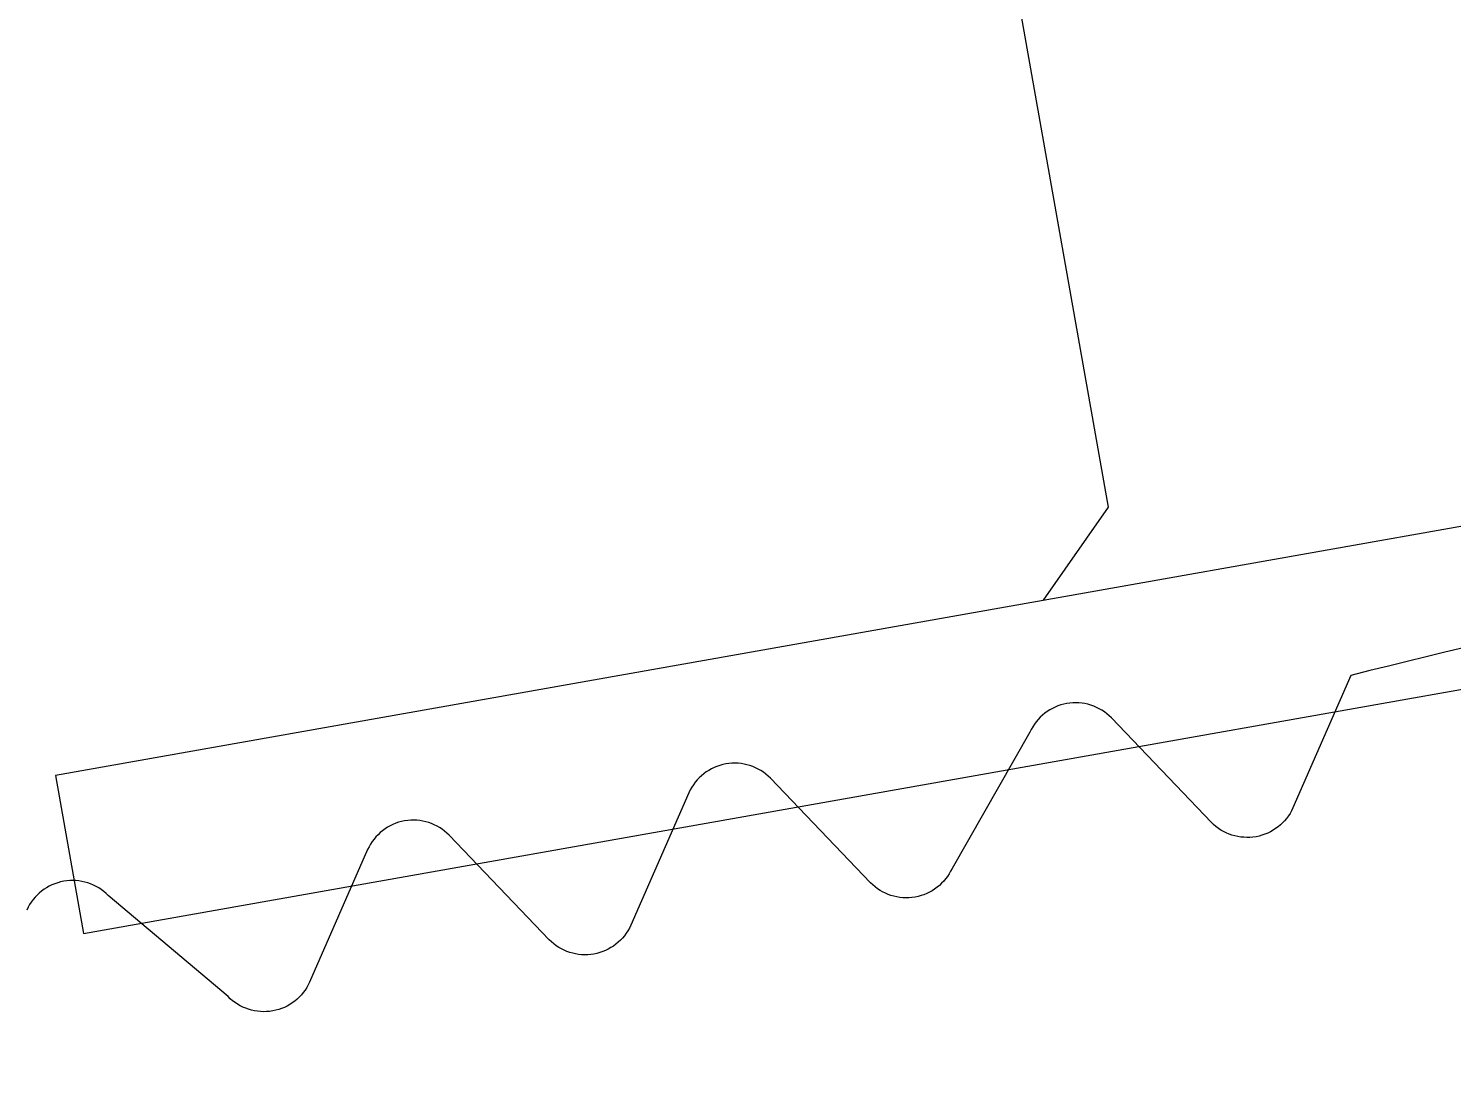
# Model space of a CAD drawing. Header units: millimetres. Extents: x -434100 to 9270898, y 0 to 249028.
# Drawn here: x 75393.67 to 75402.32, y 106322.35 to 106328.67 of the extents above; entities that cross this region are included whole.
import ezdxf
from ezdxf import colors
from ezdxf.entities.mleader import LeaderData, LeaderLine
from ezdxf.math import Vec2, Vec3

# ---------------------------------------------------------------- set-up
doc = ezdxf.new("R2010")
doc.units = ezdxf.units.MM
doc.header["$MEASUREMENT"] = 0
doc.layers.get('0').update_dxf_attribs({"color": 250, "lineweight": 9})
for name, color, linetype, lineweight in [('АР_Отметки', 250, 'Continuous', 15), ('АР_Размеры', 175, 'Continuous', 9), ('АР_Сущ Несущая стена', 216, 'Continuous', 30)]:
    doc.layers.add(name, color=color, linetype=linetype, lineweight=lineweight)
doc.styles.add('ISOCPEUR', font='isocpeur.TTF', dxfattribs={"width": 0.7})

# ---------------------------------------------------------------- blocks, each defined once
blk = doc.blocks.new('_DotSmall')
at = {"color": 0, "linetype": 'ByBlock', "const_width": 0.5}
blk.add_lwpolyline([(-0.0625, 0, 1), (0.0625, 0, 1)], format="xyb", close=True, dxfattribs=at)

msp = doc.modelspace()

# ---------------------------------------------------------------- linework, layer by layer
at = {"layer": 'АР_Размеры', "color": 5, "lineweight": 0, "ltscale": 100, "transparency": 33554687}
for points in [[(75399.8392, 106325.1928), (75400.2343, 106325.7581), (75393.0846, 106366.0977), (75392.5193, 106366.4928), (75390.9587, 106366.2162)], [(75399.8392, 106325.1928), (75400.2343, 106325.7581), (75393.0846, 106366.0977), (75392.5193, 106366.4928), (75390.9587, 106366.2162)], [(75399.8392, 106325.1928), (75400.2343, 106325.7581), (75393.0846, 106366.0977), (75392.5193, 106366.4928), (75390.9587, 106366.2162)], [(75399.8392, 106325.1928), (75400.2343, 106325.7581), (75393.0846, 106366.0977), (75392.5193, 106366.4928), (75390.9587, 106366.2162)], [(75399.8392, 106325.1928), (75400.2343, 106325.7581), (75393.0846, 106366.0977), (75392.5193, 106366.4928), (75390.9587, 106366.2162)], [(75399.8392, 106325.1928), (75400.2343, 106325.7581), (75393.0846, 106366.0977), (75392.5193, 106366.4928), (75390.9587, 106366.2162)], [(75399.8392, 106325.1928), (75400.2343, 106325.7581), (75393.0846, 106366.0977), (75392.5193, 106366.4928), (75390.9587, 106366.2162)], [(75399.8392, 106325.1928), (75400.2343, 106325.7581), (75393.0846, 106366.0977), (75392.5193, 106366.4928), (75390.9587, 106366.2162)], [(75399.8392, 106325.1928), (75400.2343, 106325.7581), (75393.0846, 106366.0977), (75392.5193, 106366.4928), (75390.9587, 106366.2162)], [(75399.8392, 106325.1928), (75400.2343, 106325.7581), (75393.0846, 106366.0977), (75392.5193, 106366.4928), (75390.9587, 106366.2162)], [(75399.8392, 106325.1928), (75400.2343, 106325.7581), (75393.0846, 106366.0977), (75392.5193, 106366.4928), (75390.9587, 106366.2162)], [(75399.8392, 106325.1928), (75400.2343, 106325.7581), (75393.0846, 106366.0977), (75392.5193, 106366.4928), (75390.9587, 106366.2162)], [(75399.8392, 106325.1928), (75400.2343, 106325.7581), (75393.0846, 106366.0977), (75392.5193, 106366.4928), (75390.9587, 106366.2162)], [(75399.8392, 106325.1928), (75400.2343, 106325.7581), (75393.0846, 106366.0977), (75392.5193, 106366.4928), (75390.9587, 106366.2162)], [(75399.8392, 106325.1928), (75400.2343, 106325.7581), (75393.0846, 106366.0977), (75392.5193, 106366.4928), (75390.9587, 106366.2162)], [(75399.8392, 106325.1928), (75400.2343, 106325.7581), (75393.0846, 106366.0977), (75392.5193, 106366.4928), (75390.9587, 106366.2162)], [(75399.8392, 106325.1928), (75400.2343, 106325.7581), (75393.0846, 106366.0977), (75392.5193, 106366.4928), (75390.9587, 106366.2162)], [(75399.8392, 106325.1928), (75400.2343, 106325.7581), (75393.0846, 106366.0977), (75392.5193, 106366.4928), (75390.9587, 106366.2162)], [(75399.8392, 106325.1928), (75400.2343, 106325.7581), (75393.0846, 106366.0977), (75392.5193, 106366.4928), (75390.9587, 106366.2162)], [(75399.8392, 106325.1928), (75400.2343, 106325.7581), (75393.0846, 106366.0977), (75392.5193, 106366.4928), (75390.9587, 106366.2162)], [(75399.8392, 106325.1928), (75400.2343, 106325.7581), (75393.0846, 106366.0977), (75392.5193, 106366.4928), (75390.9587, 106366.2162)], [(75399.8392, 106325.1928), (75400.2343, 106325.7581), (75393.0846, 106366.0977), (75392.5193, 106366.4928), (75390.9587, 106366.2162)], [(75399.8392, 106325.1928), (75400.2343, 106325.7581), (75393.0846, 106366.0977), (75392.5193, 106366.4928), (75390.9587, 106366.2162)], [(75399.8392, 106325.1928), (75400.2343, 106325.7581), (75393.0846, 106366.0977), (75392.5193, 106366.4928), (75390.9587, 106366.2162)], [(75399.8392, 106325.1928), (75400.2343, 106325.7581), (75393.0846, 106366.0977), (75392.5193, 106366.4928), (75390.9587, 106366.2162)], [(75399.8392, 106325.1928), (75400.2343, 106325.7581), (75393.0846, 106366.0977), (75392.5193, 106366.4928), (75390.9587, 106366.2162)], [(75399.8392, 106325.1928), (75400.2343, 106325.7581), (75393.0846, 106366.0977), (75392.5193, 106366.4928), (75390.9587, 106366.2162)], [(75399.8392, 106325.1928), (75400.2343, 106325.7581), (75393.0846, 106366.0977), (75392.5193, 106366.4928), (75390.9587, 106366.2162)], [(75399.8392, 106325.1928), (75400.2343, 106325.7581), (75393.0846, 106366.0977), (75392.5193, 106366.4928), (75390.9587, 106366.2162)], [(75399.8392, 106325.1928), (75400.2343, 106325.7581), (75393.0846, 106366.0977), (75392.5193, 106366.4928), (75390.9587, 106366.2162)], [(75399.8392, 106325.1928), (75400.2343, 106325.7581), (75393.0846, 106366.0977), (75392.5193, 106366.4928), (75390.9587, 106366.2162)], [(75399.8392, 106325.1928), (75400.2343, 106325.7581), (75393.0846, 106366.0977), (75392.5193, 106366.4928), (75390.9587, 106366.2162)], [(75399.8392, 106325.1928), (75400.2343, 106325.7581), (75393.0846, 106366.0977), (75392.5193, 106366.4928), (75390.9587, 106366.2162)], [(75399.8392, 106325.1928), (75400.2343, 106325.7581), (75393.0846, 106366.0977), (75392.5193, 106366.4928), (75390.9587, 106366.2162)], [(75399.8392, 106325.1928), (75400.2343, 106325.7581), (75393.0846, 106366.0977), (75392.5193, 106366.4928), (75390.9587, 106366.2162)], [(75399.8392, 106325.1928), (75400.2343, 106325.7581), (75393.0846, 106366.0977), (75392.5193, 106366.4928), (75390.9587, 106366.2162)], [(75399.8392, 106325.1928), (75400.2343, 106325.7581), (75393.0846, 106366.0977), (75392.5193, 106366.4928), (75390.9587, 106366.2162)], [(75399.8392, 106325.1928), (75400.2343, 106325.7581), (75393.0846, 106366.0977), (75392.5193, 106366.4928), (75390.9587, 106366.2162)], [(75399.8392, 106325.1928), (75400.2343, 106325.7581), (75393.0846, 106366.0977), (75392.5193, 106366.4928), (75390.9587, 106366.2162)], [(75399.8392, 106325.1928), (75400.2343, 106325.7581), (75393.0846, 106366.0977), (75392.5193, 106366.4928), (75390.9587, 106366.2162)], [(75399.8392, 106325.1928), (75400.2343, 106325.7581), (75393.0846, 106366.0977), (75392.5193, 106366.4928), (75390.9587, 106366.2162)], [(75399.8392, 106325.1928), (75400.2343, 106325.7581), (75393.0846, 106366.0977), (75392.5193, 106366.4928), (75390.9587, 106366.2162)], [(75399.8392, 106325.1928), (75400.2343, 106325.7581), (75393.0846, 106366.0977), (75392.5193, 106366.4928), (75390.9587, 106366.2162)], [(75399.8392, 106325.1928), (75400.2343, 106325.7581), (75393.0846, 106366.0977), (75392.5193, 106366.4928), (75390.9587, 106366.2162)], [(75399.8392, 106325.1928), (75400.2343, 106325.7581), (75393.0846, 106366.0977), (75392.5193, 106366.4928), (75390.9587, 106366.2162)], [(75399.8392, 106325.1928), (75400.2343, 106325.7581), (75393.0846, 106366.0977), (75392.5193, 106366.4928), (75390.9587, 106366.2162)], [(75399.8392, 106325.1928), (75400.2343, 106325.7581), (75393.0846, 106366.0977), (75392.5193, 106366.4928), (75390.9587, 106366.2162)], [(75399.8392, 106325.1928), (75400.2343, 106325.7581), (75393.0846, 106366.0977), (75392.5193, 106366.4928), (75390.9587, 106366.2162)], [(75399.8392, 106325.1928), (75400.2343, 106325.7581), (75393.0846, 106366.0977), (75392.5193, 106366.4928), (75390.9587, 106366.2162)], [(75399.8392, 106325.1928), (75400.2343, 106325.7581), (75393.0846, 106366.0977), (75392.5193, 106366.4928), (75390.9587, 106366.2162)], [(75399.8392, 106325.1928), (75400.2343, 106325.7581), (75393.0846, 106366.0977), (75392.5193, 106366.4928), (75390.9587, 106366.2162)], [(75399.8392, 106325.1928), (75400.2343, 106325.7581), (75393.0846, 106366.0977), (75392.5193, 106366.4928), (75390.9587, 106366.2162)], [(75393.8367, 106324.129), (75394.0069, 106323.1685)], [(75393.8367, 106324.129), (75394.0069, 106323.1685)], [(75393.8367, 106324.129), (75394.0069, 106323.1685)], [(75393.8367, 106324.129), (75394.0069, 106323.1685)], [(75393.8367, 106324.129), (75394.0069, 106323.1685)], [(75393.8367, 106324.129), (75394.0069, 106323.1685)], [(75393.8367, 106324.129), (75394.0069, 106323.1685)], [(75393.8367, 106324.129), (75394.0069, 106323.1685)], [(75393.8367, 106324.129), (75394.0069, 106323.1685)], [(75393.8367, 106324.129), (75394.0069, 106323.1685)], [(75393.8367, 106324.129), (75394.0069, 106323.1685)], [(75393.8367, 106324.129), (75394.0069, 106323.1685)], [(75393.8367, 106324.129), (75394.0069, 106323.1685)], [(75393.8367, 106324.129), (75394.0069, 106323.1685)], [(75393.8367, 106324.129), (75394.0069, 106323.1685)], [(75393.8367, 106324.129), (75394.0069, 106323.1685)], [(75393.8367, 106324.129), (75394.0069, 106323.1685)], [(75393.8367, 106324.129), (75394.0069, 106323.1685)], [(75393.8367, 106324.129), (75394.0069, 106323.1685)], [(75393.8367, 106324.129), (75394.0069, 106323.1685)], [(75393.8367, 106324.129), (75394.0069, 106323.1685)], [(75393.8367, 106324.129), (75394.0069, 106323.1685)], [(75393.8367, 106324.129), (75394.0069, 106323.1685)], [(75393.8367, 106324.129), (75394.0069, 106323.1685)], [(75393.8367, 106324.129), (75394.0069, 106323.1685)], [(75393.8367, 106324.129), (75394.0069, 106323.1685)], [(75393.8367, 106324.129), (75394.0069, 106323.1685)], [(75393.8367, 106324.129), (75394.0069, 106323.1685)], [(75393.8367, 106324.129), (75394.0069, 106323.1685)], [(75393.8367, 106324.129), (75394.0069, 106323.1685)], [(75393.8367, 106324.129), (75394.0069, 106323.1685)], [(75393.8367, 106324.129), (75394.0069, 106323.1685)], [(75393.8367, 106324.129), (75394.0069, 106323.1685)], [(75393.8367, 106324.129), (75394.0069, 106323.1685)], [(75393.8367, 106324.129), (75394.0069, 106323.1685)], [(75393.8367, 106324.129), (75394.0069, 106323.1685)], [(75393.8367, 106324.129), (75394.0069, 106323.1685)], [(75393.8367, 106324.129), (75394.0069, 106323.1685)], [(75393.8367, 106324.129), (75394.0069, 106323.1685)], [(75393.8367, 106324.129), (75394.0069, 106323.1685)], [(75393.8367, 106324.129), (75394.0069, 106323.1685)], [(75393.8367, 106324.129), (75394.0069, 106323.1685)], [(75393.8367, 106324.129), (75394.0069, 106323.1685)], [(75393.8367, 106324.129), (75394.0069, 106323.1685)], [(75393.8367, 106324.129), (75394.0069, 106323.1685)], [(75393.8367, 106324.129), (75394.0069, 106323.1685)], [(75393.8367, 106324.129), (75394.0069, 106323.1685)], [(75393.8367, 106324.129), (75394.0069, 106323.1685)], [(75393.8367, 106324.129), (75394.0069, 106323.1685)], [(75393.8367, 106324.129), (75394.0069, 106323.1685)], [(75393.8367, 106324.129), (75394.0069, 106323.1685)], [(75393.8367, 106324.129), (75394.0069, 106323.1685)]]:
    msp.add_lwpolyline(points, dxfattribs=at)
at = {"layer": 'АР_Размеры', "color": 5}
msp.add_lwpolyline([(75394.0069, 106323.1685), (75444.2877, 106332.0801), (75444.1174, 106333.0406), (75393.8367, 106324.129)], close=True, dxfattribs=at)
msp.add_lwpolyline([(75394.0069, 106323.1685), (75444.2877, 106332.0801), (75444.1174, 106333.0406), (75393.8367, 106324.129)], close=True, dxfattribs=at)
msp.add_lwpolyline([(75394.0069, 106323.1685), (75444.2877, 106332.0801), (75444.1174, 106333.0406), (75393.8367, 106324.129)], close=True, dxfattribs=at)
msp.add_lwpolyline([(75394.0069, 106323.1685), (75444.2877, 106332.0801), (75444.1174, 106333.0406), (75393.8367, 106324.129)], close=True, dxfattribs=at)
msp.add_lwpolyline([(75394.0069, 106323.1685), (75444.2877, 106332.0801), (75444.1174, 106333.0406), (75393.8367, 106324.129)], close=True, dxfattribs=at)
msp.add_lwpolyline([(75394.0069, 106323.1685), (75444.2877, 106332.0801), (75444.1174, 106333.0406), (75393.8367, 106324.129)], close=True, dxfattribs=at)
msp.add_lwpolyline([(75394.0069, 106323.1685), (75444.2877, 106332.0801), (75444.1174, 106333.0406), (75393.8367, 106324.129)], close=True, dxfattribs=at)
msp.add_lwpolyline([(75394.0069, 106323.1685), (75444.2877, 106332.0801), (75444.1174, 106333.0406), (75393.8367, 106324.129)], close=True, dxfattribs=at)
msp.add_lwpolyline([(75394.0069, 106323.1685), (75444.2877, 106332.0801), (75444.1174, 106333.0406), (75393.8367, 106324.129)], close=True, dxfattribs=at)
msp.add_lwpolyline([(75394.0069, 106323.1685), (75444.2877, 106332.0801), (75444.1174, 106333.0406), (75393.8367, 106324.129)], close=True, dxfattribs=at)
msp.add_lwpolyline([(75394.0069, 106323.1685), (75444.2877, 106332.0801), (75444.1174, 106333.0406), (75393.8367, 106324.129)], close=True, dxfattribs=at)
msp.add_lwpolyline([(75394.0069, 106323.1685), (75444.2877, 106332.0801), (75444.1174, 106333.0406), (75393.8367, 106324.129)], close=True, dxfattribs=at)
msp.add_lwpolyline([(75394.0069, 106323.1685), (75444.2877, 106332.0801), (75444.1174, 106333.0406), (75393.8367, 106324.129)], close=True, dxfattribs=at)
msp.add_lwpolyline([(75394.0069, 106323.1685), (75444.2877, 106332.0801), (75444.1174, 106333.0406), (75393.8367, 106324.129)], close=True, dxfattribs=at)
msp.add_lwpolyline([(75394.0069, 106323.1685), (75444.2877, 106332.0801), (75444.1174, 106333.0406), (75393.8367, 106324.129)], close=True, dxfattribs=at)
msp.add_lwpolyline([(75394.0069, 106323.1685), (75444.2877, 106332.0801), (75444.1174, 106333.0406), (75393.8367, 106324.129)], close=True, dxfattribs=at)
msp.add_lwpolyline([(75394.0069, 106323.1685), (75444.2877, 106332.0801), (75444.1174, 106333.0406), (75393.8367, 106324.129)], close=True, dxfattribs=at)
msp.add_lwpolyline([(75394.0069, 106323.1685), (75444.2877, 106332.0801), (75444.1174, 106333.0406), (75393.8367, 106324.129)], close=True, dxfattribs=at)
msp.add_lwpolyline([(75394.0069, 106323.1685), (75444.2877, 106332.0801), (75444.1174, 106333.0406), (75393.8367, 106324.129)], close=True, dxfattribs=at)
msp.add_lwpolyline([(75394.0069, 106323.1685), (75444.2877, 106332.0801), (75444.1174, 106333.0406), (75393.8367, 106324.129)], close=True, dxfattribs=at)
msp.add_lwpolyline([(75394.0069, 106323.1685), (75444.2877, 106332.0801), (75444.1174, 106333.0406), (75393.8367, 106324.129)], close=True, dxfattribs=at)
msp.add_lwpolyline([(75394.0069, 106323.1685), (75444.2877, 106332.0801), (75444.1174, 106333.0406), (75393.8367, 106324.129)], close=True, dxfattribs=at)
msp.add_lwpolyline([(75394.0069, 106323.1685), (75444.2877, 106332.0801), (75444.1174, 106333.0406), (75393.8367, 106324.129)], close=True, dxfattribs=at)
msp.add_lwpolyline([(75394.0069, 106323.1685), (75444.2877, 106332.0801), (75444.1174, 106333.0406), (75393.8367, 106324.129)], close=True, dxfattribs=at)
msp.add_lwpolyline([(75394.0069, 106323.1685), (75444.2877, 106332.0801), (75444.1174, 106333.0406), (75393.8367, 106324.129)], close=True, dxfattribs=at)
msp.add_lwpolyline([(75394.0069, 106323.1685), (75444.2877, 106332.0801), (75444.1174, 106333.0406), (75393.8367, 106324.129)], close=True, dxfattribs=at)
msp.add_lwpolyline([(75394.0069, 106323.1685), (75444.2877, 106332.0801), (75444.1174, 106333.0406), (75393.8367, 106324.129)], close=True, dxfattribs=at)
msp.add_lwpolyline([(75394.0069, 106323.1685), (75444.2877, 106332.0801), (75444.1174, 106333.0406), (75393.8367, 106324.129)], close=True, dxfattribs=at)
msp.add_lwpolyline([(75394.0069, 106323.1685), (75444.2877, 106332.0801), (75444.1174, 106333.0406), (75393.8367, 106324.129)], close=True, dxfattribs=at)
msp.add_lwpolyline([(75394.0069, 106323.1685), (75444.2877, 106332.0801), (75444.1174, 106333.0406), (75393.8367, 106324.129)], close=True, dxfattribs=at)
msp.add_lwpolyline([(75394.0069, 106323.1685), (75444.2877, 106332.0801), (75444.1174, 106333.0406), (75393.8367, 106324.129)], close=True, dxfattribs=at)
msp.add_lwpolyline([(75394.0069, 106323.1685), (75444.2877, 106332.0801), (75444.1174, 106333.0406), (75393.8367, 106324.129)], close=True, dxfattribs=at)
msp.add_lwpolyline([(75394.0069, 106323.1685), (75444.2877, 106332.0801), (75444.1174, 106333.0406), (75393.8367, 106324.129)], close=True, dxfattribs=at)
msp.add_lwpolyline([(75394.0069, 106323.1685), (75444.2877, 106332.0801), (75444.1174, 106333.0406), (75393.8367, 106324.129)], close=True, dxfattribs=at)
msp.add_lwpolyline([(75394.0069, 106323.1685), (75444.2877, 106332.0801), (75444.1174, 106333.0406), (75393.8367, 106324.129)], close=True, dxfattribs=at)
msp.add_lwpolyline([(75394.0069, 106323.1685), (75444.2877, 106332.0801), (75444.1174, 106333.0406), (75393.8367, 106324.129)], close=True, dxfattribs=at)
msp.add_lwpolyline([(75394.0069, 106323.1685), (75444.2877, 106332.0801), (75444.1174, 106333.0406), (75393.8367, 106324.129)], close=True, dxfattribs=at)
msp.add_lwpolyline([(75394.0069, 106323.1685), (75444.2877, 106332.0801), (75444.1174, 106333.0406), (75393.8367, 106324.129)], close=True, dxfattribs=at)
msp.add_lwpolyline([(75394.0069, 106323.1685), (75444.2877, 106332.0801), (75444.1174, 106333.0406), (75393.8367, 106324.129)], close=True, dxfattribs=at)
msp.add_lwpolyline([(75394.0069, 106323.1685), (75444.2877, 106332.0801), (75444.1174, 106333.0406), (75393.8367, 106324.129)], close=True, dxfattribs=at)
msp.add_lwpolyline([(75394.0069, 106323.1685), (75444.2877, 106332.0801), (75444.1174, 106333.0406), (75393.8367, 106324.129)], close=True, dxfattribs=at)
msp.add_lwpolyline([(75394.0069, 106323.1685), (75444.2877, 106332.0801), (75444.1174, 106333.0406), (75393.8367, 106324.129)], close=True, dxfattribs=at)
msp.add_lwpolyline([(75394.0069, 106323.1685), (75444.2877, 106332.0801), (75444.1174, 106333.0406), (75393.8367, 106324.129)], close=True, dxfattribs=at)
msp.add_lwpolyline([(75394.0069, 106323.1685), (75444.2877, 106332.0801), (75444.1174, 106333.0406), (75393.8367, 106324.129)], close=True, dxfattribs=at)
msp.add_lwpolyline([(75394.0069, 106323.1685), (75444.2877, 106332.0801), (75444.1174, 106333.0406), (75393.8367, 106324.129)], close=True, dxfattribs=at)
msp.add_lwpolyline([(75394.0069, 106323.1685), (75444.2877, 106332.0801), (75444.1174, 106333.0406), (75393.8367, 106324.129)], close=True, dxfattribs=at)
msp.add_lwpolyline([(75394.0069, 106323.1685), (75444.2877, 106332.0801), (75444.1174, 106333.0406), (75393.8367, 106324.129)], close=True, dxfattribs=at)
msp.add_lwpolyline([(75394.0069, 106323.1685), (75444.2877, 106332.0801), (75444.1174, 106333.0406), (75393.8367, 106324.129)], close=True, dxfattribs=at)
msp.add_lwpolyline([(75394.0069, 106323.1685), (75444.2877, 106332.0801), (75444.1174, 106333.0406), (75393.8367, 106324.129)], close=True, dxfattribs=at)
msp.add_lwpolyline([(75394.0069, 106323.1685), (75444.2877, 106332.0801), (75444.1174, 106333.0406), (75393.8367, 106324.129)], close=True, dxfattribs=at)
msp.add_lwpolyline([(75394.0069, 106323.1685), (75444.2877, 106332.0801), (75444.1174, 106333.0406), (75393.8367, 106324.129)], close=True, dxfattribs=at)
msp.add_lwpolyline([(75394.0069, 106323.1685), (75444.2877, 106332.0801), (75444.1174, 106333.0406), (75393.8367, 106324.129)], close=True, dxfattribs=at)
at = {"layer": 'АР_Размеры', "color": 5, "lineweight": 0, "ltscale": 100, "transparency": 33554687}
msp.add_lwpolyline([(75409.0957, 106326.0462, 0.035408), (75401.7075, 106324.7368), (75401.355, 106323.9314, -0.527868), (75400.8594, 106323.8435), (75400.2516, 106324.4787, 0.527868), (75399.756, 106324.3909), (75399.2834, 106323.5642, -0.527868), (75398.7878, 106323.4763), (75398.18, 106324.1115, 0.527868), (75397.6844, 106324.0237), (75397.3319, 106323.2183, -0.527868), (75396.8363, 106323.1305), (75396.2284, 106323.7657, 0.527868), (75395.7328, 106323.6778), (75395.3803, 106322.8724, -0.527868), (75394.8847, 106322.7846), (75394.1568, 106323.3985, 0.527868), (75393.6612, 106323.3107)], format="xyb", dxfattribs=at)
msp.add_lwpolyline([(75409.0957, 106326.0462, 0.035408), (75401.7075, 106324.7368), (75401.355, 106323.9314, -0.527868), (75400.8594, 106323.8435), (75400.2516, 106324.4787, 0.527868), (75399.756, 106324.3909), (75399.2834, 106323.5642, -0.527868), (75398.7878, 106323.4763), (75398.18, 106324.1115, 0.527868), (75397.6844, 106324.0237), (75397.3319, 106323.2183, -0.527868), (75396.8363, 106323.1305), (75396.2284, 106323.7657, 0.527868), (75395.7328, 106323.6778), (75395.3803, 106322.8724, -0.527868), (75394.8847, 106322.7846), (75394.1568, 106323.3985, 0.527868), (75393.6612, 106323.3107)], format="xyb", dxfattribs=at)
msp.add_lwpolyline([(75409.0957, 106326.0462, 0.035408), (75401.7075, 106324.7368), (75401.355, 106323.9314, -0.527868), (75400.8594, 106323.8435), (75400.2516, 106324.4787, 0.527868), (75399.756, 106324.3909), (75399.2834, 106323.5642, -0.527868), (75398.7878, 106323.4763), (75398.18, 106324.1115, 0.527868), (75397.6844, 106324.0237), (75397.3319, 106323.2183, -0.527868), (75396.8363, 106323.1305), (75396.2284, 106323.7657, 0.527868), (75395.7328, 106323.6778), (75395.3803, 106322.8724, -0.527868), (75394.8847, 106322.7846), (75394.1568, 106323.3985, 0.527868), (75393.6612, 106323.3107)], format="xyb", dxfattribs=at)
msp.add_lwpolyline([(75409.0957, 106326.0462, 0.035408), (75401.7075, 106324.7368), (75401.355, 106323.9314, -0.527868), (75400.8594, 106323.8435), (75400.2516, 106324.4787, 0.527868), (75399.756, 106324.3909), (75399.2834, 106323.5642, -0.527868), (75398.7878, 106323.4763), (75398.18, 106324.1115, 0.527868), (75397.6844, 106324.0237), (75397.3319, 106323.2183, -0.527868), (75396.8363, 106323.1305), (75396.2284, 106323.7657, 0.527868), (75395.7328, 106323.6778), (75395.3803, 106322.8724, -0.527868), (75394.8847, 106322.7846), (75394.1568, 106323.3985, 0.527868), (75393.6612, 106323.3107)], format="xyb", dxfattribs=at)
msp.add_lwpolyline([(75409.0957, 106326.0462, 0.035408), (75401.7075, 106324.7368), (75401.355, 106323.9314, -0.527868), (75400.8594, 106323.8435), (75400.2516, 106324.4787, 0.527868), (75399.756, 106324.3909), (75399.2834, 106323.5642, -0.527868), (75398.7878, 106323.4763), (75398.18, 106324.1115, 0.527868), (75397.6844, 106324.0237), (75397.3319, 106323.2183, -0.527868), (75396.8363, 106323.1305), (75396.2284, 106323.7657, 0.527868), (75395.7328, 106323.6778), (75395.3803, 106322.8724, -0.527868), (75394.8847, 106322.7846), (75394.1568, 106323.3985, 0.527868), (75393.6612, 106323.3107)], format="xyb", dxfattribs=at)
msp.add_lwpolyline([(75409.0957, 106326.0462, 0.035408), (75401.7075, 106324.7368), (75401.355, 106323.9314, -0.527868), (75400.8594, 106323.8435), (75400.2516, 106324.4787, 0.527868), (75399.756, 106324.3909), (75399.2834, 106323.5642, -0.527868), (75398.7878, 106323.4763), (75398.18, 106324.1115, 0.527868), (75397.6844, 106324.0237), (75397.3319, 106323.2183, -0.527868), (75396.8363, 106323.1305), (75396.2284, 106323.7657, 0.527868), (75395.7328, 106323.6778), (75395.3803, 106322.8724, -0.527868), (75394.8847, 106322.7846), (75394.1568, 106323.3985, 0.527868), (75393.6612, 106323.3107)], format="xyb", dxfattribs=at)
msp.add_lwpolyline([(75409.0957, 106326.0462, 0.035408), (75401.7075, 106324.7368), (75401.355, 106323.9314, -0.527868), (75400.8594, 106323.8435), (75400.2516, 106324.4787, 0.527868), (75399.756, 106324.3909), (75399.2834, 106323.5642, -0.527868), (75398.7878, 106323.4763), (75398.18, 106324.1115, 0.527868), (75397.6844, 106324.0237), (75397.3319, 106323.2183, -0.527868), (75396.8363, 106323.1305), (75396.2284, 106323.7657, 0.527868), (75395.7328, 106323.6778), (75395.3803, 106322.8724, -0.527868), (75394.8847, 106322.7846), (75394.1568, 106323.3985, 0.527868), (75393.6612, 106323.3107)], format="xyb", dxfattribs=at)
msp.add_lwpolyline([(75409.0957, 106326.0462, 0.035408), (75401.7075, 106324.7368), (75401.355, 106323.9314, -0.527868), (75400.8594, 106323.8435), (75400.2516, 106324.4787, 0.527868), (75399.756, 106324.3909), (75399.2834, 106323.5642, -0.527868), (75398.7878, 106323.4763), (75398.18, 106324.1115, 0.527868), (75397.6844, 106324.0237), (75397.3319, 106323.2183, -0.527868), (75396.8363, 106323.1305), (75396.2284, 106323.7657, 0.527868), (75395.7328, 106323.6778), (75395.3803, 106322.8724, -0.527868), (75394.8847, 106322.7846), (75394.1568, 106323.3985, 0.527868), (75393.6612, 106323.3107)], format="xyb", dxfattribs=at)
msp.add_lwpolyline([(75409.0957, 106326.0462, 0.035408), (75401.7075, 106324.7368), (75401.355, 106323.9314, -0.527868), (75400.8594, 106323.8435), (75400.2516, 106324.4787, 0.527868), (75399.756, 106324.3909), (75399.2834, 106323.5642, -0.527868), (75398.7878, 106323.4763), (75398.18, 106324.1115, 0.527868), (75397.6844, 106324.0237), (75397.3319, 106323.2183, -0.527868), (75396.8363, 106323.1305), (75396.2284, 106323.7657, 0.527868), (75395.7328, 106323.6778), (75395.3803, 106322.8724, -0.527868), (75394.8847, 106322.7846), (75394.1568, 106323.3985, 0.527868), (75393.6612, 106323.3107)], format="xyb", dxfattribs=at)
msp.add_lwpolyline([(75409.0957, 106326.0462, 0.035408), (75401.7075, 106324.7368), (75401.355, 106323.9314, -0.527868), (75400.8594, 106323.8435), (75400.2516, 106324.4787, 0.527868), (75399.756, 106324.3909), (75399.2834, 106323.5642, -0.527868), (75398.7878, 106323.4763), (75398.18, 106324.1115, 0.527868), (75397.6844, 106324.0237), (75397.3319, 106323.2183, -0.527868), (75396.8363, 106323.1305), (75396.2284, 106323.7657, 0.527868), (75395.7328, 106323.6778), (75395.3803, 106322.8724, -0.527868), (75394.8847, 106322.7846), (75394.1568, 106323.3985, 0.527868), (75393.6612, 106323.3107)], format="xyb", dxfattribs=at)
msp.add_lwpolyline([(75409.0957, 106326.0462, 0.035408), (75401.7075, 106324.7368), (75401.355, 106323.9314, -0.527868), (75400.8594, 106323.8435), (75400.2516, 106324.4787, 0.527868), (75399.756, 106324.3909), (75399.2834, 106323.5642, -0.527868), (75398.7878, 106323.4763), (75398.18, 106324.1115, 0.527868), (75397.6844, 106324.0237), (75397.3319, 106323.2183, -0.527868), (75396.8363, 106323.1305), (75396.2284, 106323.7657, 0.527868), (75395.7328, 106323.6778), (75395.3803, 106322.8724, -0.527868), (75394.8847, 106322.7846), (75394.1568, 106323.3985, 0.527868), (75393.6612, 106323.3107)], format="xyb", dxfattribs=at)
msp.add_lwpolyline([(75409.0957, 106326.0462, 0.035408), (75401.7075, 106324.7368), (75401.355, 106323.9314, -0.527868), (75400.8594, 106323.8435), (75400.2516, 106324.4787, 0.527868), (75399.756, 106324.3909), (75399.2834, 106323.5642, -0.527868), (75398.7878, 106323.4763), (75398.18, 106324.1115, 0.527868), (75397.6844, 106324.0237), (75397.3319, 106323.2183, -0.527868), (75396.8363, 106323.1305), (75396.2284, 106323.7657, 0.527868), (75395.7328, 106323.6778), (75395.3803, 106322.8724, -0.527868), (75394.8847, 106322.7846), (75394.1568, 106323.3985, 0.527868), (75393.6612, 106323.3107)], format="xyb", dxfattribs=at)
msp.add_lwpolyline([(75409.0957, 106326.0462, 0.035408), (75401.7075, 106324.7368), (75401.355, 106323.9314, -0.527868), (75400.8594, 106323.8435), (75400.2516, 106324.4787, 0.527868), (75399.756, 106324.3909), (75399.2834, 106323.5642, -0.527868), (75398.7878, 106323.4763), (75398.18, 106324.1115, 0.527868), (75397.6844, 106324.0237), (75397.3319, 106323.2183, -0.527868), (75396.8363, 106323.1305), (75396.2284, 106323.7657, 0.527868), (75395.7328, 106323.6778), (75395.3803, 106322.8724, -0.527868), (75394.8847, 106322.7846), (75394.1568, 106323.3985, 0.527868), (75393.6612, 106323.3107)], format="xyb", dxfattribs=at)
msp.add_lwpolyline([(75409.0957, 106326.0462, 0.035408), (75401.7075, 106324.7368), (75401.355, 106323.9314, -0.527868), (75400.8594, 106323.8435), (75400.2516, 106324.4787, 0.527868), (75399.756, 106324.3909), (75399.2834, 106323.5642, -0.527868), (75398.7878, 106323.4763), (75398.18, 106324.1115, 0.527868), (75397.6844, 106324.0237), (75397.3319, 106323.2183, -0.527868), (75396.8363, 106323.1305), (75396.2284, 106323.7657, 0.527868), (75395.7328, 106323.6778), (75395.3803, 106322.8724, -0.527868), (75394.8847, 106322.7846), (75394.1568, 106323.3985, 0.527868), (75393.6612, 106323.3107)], format="xyb", dxfattribs=at)
msp.add_lwpolyline([(75409.0957, 106326.0462, 0.035408), (75401.7075, 106324.7368), (75401.355, 106323.9314, -0.527868), (75400.8594, 106323.8435), (75400.2516, 106324.4787, 0.527868), (75399.756, 106324.3909), (75399.2834, 106323.5642, -0.527868), (75398.7878, 106323.4763), (75398.18, 106324.1115, 0.527868), (75397.6844, 106324.0237), (75397.3319, 106323.2183, -0.527868), (75396.8363, 106323.1305), (75396.2284, 106323.7657, 0.527868), (75395.7328, 106323.6778), (75395.3803, 106322.8724, -0.527868), (75394.8847, 106322.7846), (75394.1568, 106323.3985, 0.527868), (75393.6612, 106323.3107)], format="xyb", dxfattribs=at)
msp.add_lwpolyline([(75409.0957, 106326.0462, 0.035408), (75401.7075, 106324.7368), (75401.355, 106323.9314, -0.527868), (75400.8594, 106323.8435), (75400.2516, 106324.4787, 0.527868), (75399.756, 106324.3909), (75399.2834, 106323.5642, -0.527868), (75398.7878, 106323.4763), (75398.18, 106324.1115, 0.527868), (75397.6844, 106324.0237), (75397.3319, 106323.2183, -0.527868), (75396.8363, 106323.1305), (75396.2284, 106323.7657, 0.527868), (75395.7328, 106323.6778), (75395.3803, 106322.8724, -0.527868), (75394.8847, 106322.7846), (75394.1568, 106323.3985, 0.527868), (75393.6612, 106323.3107)], format="xyb", dxfattribs=at)
msp.add_lwpolyline([(75409.0957, 106326.0462, 0.035408), (75401.7075, 106324.7368), (75401.355, 106323.9314, -0.527868), (75400.8594, 106323.8435), (75400.2516, 106324.4787, 0.527868), (75399.756, 106324.3909), (75399.2834, 106323.5642, -0.527868), (75398.7878, 106323.4763), (75398.18, 106324.1115, 0.527868), (75397.6844, 106324.0237), (75397.3319, 106323.2183, -0.527868), (75396.8363, 106323.1305), (75396.2284, 106323.7657, 0.527868), (75395.7328, 106323.6778), (75395.3803, 106322.8724, -0.527868), (75394.8847, 106322.7846), (75394.1568, 106323.3985, 0.527868), (75393.6612, 106323.3107)], format="xyb", dxfattribs=at)
msp.add_lwpolyline([(75409.0957, 106326.0462, 0.035408), (75401.7075, 106324.7368), (75401.355, 106323.9314, -0.527868), (75400.8594, 106323.8435), (75400.2516, 106324.4787, 0.527868), (75399.756, 106324.3909), (75399.2834, 106323.5642, -0.527868), (75398.7878, 106323.4763), (75398.18, 106324.1115, 0.527868), (75397.6844, 106324.0237), (75397.3319, 106323.2183, -0.527868), (75396.8363, 106323.1305), (75396.2284, 106323.7657, 0.527868), (75395.7328, 106323.6778), (75395.3803, 106322.8724, -0.527868), (75394.8847, 106322.7846), (75394.1568, 106323.3985, 0.527868), (75393.6612, 106323.3107)], format="xyb", dxfattribs=at)
msp.add_lwpolyline([(75409.0957, 106326.0462, 0.035408), (75401.7075, 106324.7368), (75401.355, 106323.9314, -0.527868), (75400.8594, 106323.8435), (75400.2516, 106324.4787, 0.527868), (75399.756, 106324.3909), (75399.2834, 106323.5642, -0.527868), (75398.7878, 106323.4763), (75398.18, 106324.1115, 0.527868), (75397.6844, 106324.0237), (75397.3319, 106323.2183, -0.527868), (75396.8363, 106323.1305), (75396.2284, 106323.7657, 0.527868), (75395.7328, 106323.6778), (75395.3803, 106322.8724, -0.527868), (75394.8847, 106322.7846), (75394.1568, 106323.3985, 0.527868), (75393.6612, 106323.3107)], format="xyb", dxfattribs=at)
msp.add_lwpolyline([(75409.0957, 106326.0462, 0.035408), (75401.7075, 106324.7368), (75401.355, 106323.9314, -0.527868), (75400.8594, 106323.8435), (75400.2516, 106324.4787, 0.527868), (75399.756, 106324.3909), (75399.2834, 106323.5642, -0.527868), (75398.7878, 106323.4763), (75398.18, 106324.1115, 0.527868), (75397.6844, 106324.0237), (75397.3319, 106323.2183, -0.527868), (75396.8363, 106323.1305), (75396.2284, 106323.7657, 0.527868), (75395.7328, 106323.6778), (75395.3803, 106322.8724, -0.527868), (75394.8847, 106322.7846), (75394.1568, 106323.3985, 0.527868), (75393.6612, 106323.3107)], format="xyb", dxfattribs=at)
msp.add_lwpolyline([(75409.0957, 106326.0462, 0.035408), (75401.7075, 106324.7368), (75401.355, 106323.9314, -0.527868), (75400.8594, 106323.8435), (75400.2516, 106324.4787, 0.527868), (75399.756, 106324.3909), (75399.2834, 106323.5642, -0.527868), (75398.7878, 106323.4763), (75398.18, 106324.1115, 0.527868), (75397.6844, 106324.0237), (75397.3319, 106323.2183, -0.527868), (75396.8363, 106323.1305), (75396.2284, 106323.7657, 0.527868), (75395.7328, 106323.6778), (75395.3803, 106322.8724, -0.527868), (75394.8847, 106322.7846), (75394.1568, 106323.3985, 0.527868), (75393.6612, 106323.3107)], format="xyb", dxfattribs=at)
msp.add_lwpolyline([(75409.0957, 106326.0462, 0.035408), (75401.7075, 106324.7368), (75401.355, 106323.9314, -0.527868), (75400.8594, 106323.8435), (75400.2516, 106324.4787, 0.527868), (75399.756, 106324.3909), (75399.2834, 106323.5642, -0.527868), (75398.7878, 106323.4763), (75398.18, 106324.1115, 0.527868), (75397.6844, 106324.0237), (75397.3319, 106323.2183, -0.527868), (75396.8363, 106323.1305), (75396.2284, 106323.7657, 0.527868), (75395.7328, 106323.6778), (75395.3803, 106322.8724, -0.527868), (75394.8847, 106322.7846), (75394.1568, 106323.3985, 0.527868), (75393.6612, 106323.3107)], format="xyb", dxfattribs=at)
msp.add_lwpolyline([(75409.0957, 106326.0462, 0.035408), (75401.7075, 106324.7368), (75401.355, 106323.9314, -0.527868), (75400.8594, 106323.8435), (75400.2516, 106324.4787, 0.527868), (75399.756, 106324.3909), (75399.2834, 106323.5642, -0.527868), (75398.7878, 106323.4763), (75398.18, 106324.1115, 0.527868), (75397.6844, 106324.0237), (75397.3319, 106323.2183, -0.527868), (75396.8363, 106323.1305), (75396.2284, 106323.7657, 0.527868), (75395.7328, 106323.6778), (75395.3803, 106322.8724, -0.527868), (75394.8847, 106322.7846), (75394.1568, 106323.3985, 0.527868), (75393.6612, 106323.3107)], format="xyb", dxfattribs=at)
msp.add_lwpolyline([(75409.0957, 106326.0462, 0.035408), (75401.7075, 106324.7368), (75401.355, 106323.9314, -0.527868), (75400.8594, 106323.8435), (75400.2516, 106324.4787, 0.527868), (75399.756, 106324.3909), (75399.2834, 106323.5642, -0.527868), (75398.7878, 106323.4763), (75398.18, 106324.1115, 0.527868), (75397.6844, 106324.0237), (75397.3319, 106323.2183, -0.527868), (75396.8363, 106323.1305), (75396.2284, 106323.7657, 0.527868), (75395.7328, 106323.6778), (75395.3803, 106322.8724, -0.527868), (75394.8847, 106322.7846), (75394.1568, 106323.3985, 0.527868), (75393.6612, 106323.3107)], format="xyb", dxfattribs=at)
msp.add_lwpolyline([(75409.0957, 106326.0462, 0.035408), (75401.7075, 106324.7368), (75401.355, 106323.9314, -0.527868), (75400.8594, 106323.8435), (75400.2516, 106324.4787, 0.527868), (75399.756, 106324.3909), (75399.2834, 106323.5642, -0.527868), (75398.7878, 106323.4763), (75398.18, 106324.1115, 0.527868), (75397.6844, 106324.0237), (75397.3319, 106323.2183, -0.527868), (75396.8363, 106323.1305), (75396.2284, 106323.7657, 0.527868), (75395.7328, 106323.6778), (75395.3803, 106322.8724, -0.527868), (75394.8847, 106322.7846), (75394.1568, 106323.3985, 0.527868), (75393.6612, 106323.3107)], format="xyb", dxfattribs=at)
msp.add_lwpolyline([(75409.0957, 106326.0462, 0.035408), (75401.7075, 106324.7368), (75401.355, 106323.9314, -0.527868), (75400.8594, 106323.8435), (75400.2516, 106324.4787, 0.527868), (75399.756, 106324.3909), (75399.2834, 106323.5642, -0.527868), (75398.7878, 106323.4763), (75398.18, 106324.1115, 0.527868), (75397.6844, 106324.0237), (75397.3319, 106323.2183, -0.527868), (75396.8363, 106323.1305), (75396.2284, 106323.7657, 0.527868), (75395.7328, 106323.6778), (75395.3803, 106322.8724, -0.527868), (75394.8847, 106322.7846), (75394.1568, 106323.3985, 0.527868), (75393.6612, 106323.3107)], format="xyb", dxfattribs=at)
msp.add_lwpolyline([(75409.0957, 106326.0462, 0.035408), (75401.7075, 106324.7368), (75401.355, 106323.9314, -0.527868), (75400.8594, 106323.8435), (75400.2516, 106324.4787, 0.527868), (75399.756, 106324.3909), (75399.2834, 106323.5642, -0.527868), (75398.7878, 106323.4763), (75398.18, 106324.1115, 0.527868), (75397.6844, 106324.0237), (75397.3319, 106323.2183, -0.527868), (75396.8363, 106323.1305), (75396.2284, 106323.7657, 0.527868), (75395.7328, 106323.6778), (75395.3803, 106322.8724, -0.527868), (75394.8847, 106322.7846), (75394.1568, 106323.3985, 0.527868), (75393.6612, 106323.3107)], format="xyb", dxfattribs=at)
msp.add_lwpolyline([(75409.0957, 106326.0462, 0.035408), (75401.7075, 106324.7368), (75401.355, 106323.9314, -0.527868), (75400.8594, 106323.8435), (75400.2516, 106324.4787, 0.527868), (75399.756, 106324.3909), (75399.2834, 106323.5642, -0.527868), (75398.7878, 106323.4763), (75398.18, 106324.1115, 0.527868), (75397.6844, 106324.0237), (75397.3319, 106323.2183, -0.527868), (75396.8363, 106323.1305), (75396.2284, 106323.7657, 0.527868), (75395.7328, 106323.6778), (75395.3803, 106322.8724, -0.527868), (75394.8847, 106322.7846), (75394.1568, 106323.3985, 0.527868), (75393.6612, 106323.3107)], format="xyb", dxfattribs=at)
msp.add_lwpolyline([(75409.0957, 106326.0462, 0.035408), (75401.7075, 106324.7368), (75401.355, 106323.9314, -0.527868), (75400.8594, 106323.8435), (75400.2516, 106324.4787, 0.527868), (75399.756, 106324.3909), (75399.2834, 106323.5642, -0.527868), (75398.7878, 106323.4763), (75398.18, 106324.1115, 0.527868), (75397.6844, 106324.0237), (75397.3319, 106323.2183, -0.527868), (75396.8363, 106323.1305), (75396.2284, 106323.7657, 0.527868), (75395.7328, 106323.6778), (75395.3803, 106322.8724, -0.527868), (75394.8847, 106322.7846), (75394.1568, 106323.3985, 0.527868), (75393.6612, 106323.3107)], format="xyb", dxfattribs=at)
msp.add_lwpolyline([(75409.0957, 106326.0462, 0.035408), (75401.7075, 106324.7368), (75401.355, 106323.9314, -0.527868), (75400.8594, 106323.8435), (75400.2516, 106324.4787, 0.527868), (75399.756, 106324.3909), (75399.2834, 106323.5642, -0.527868), (75398.7878, 106323.4763), (75398.18, 106324.1115, 0.527868), (75397.6844, 106324.0237), (75397.3319, 106323.2183, -0.527868), (75396.8363, 106323.1305), (75396.2284, 106323.7657, 0.527868), (75395.7328, 106323.6778), (75395.3803, 106322.8724, -0.527868), (75394.8847, 106322.7846), (75394.1568, 106323.3985, 0.527868), (75393.6612, 106323.3107)], format="xyb", dxfattribs=at)
msp.add_lwpolyline([(75409.0957, 106326.0462, 0.035408), (75401.7075, 106324.7368), (75401.355, 106323.9314, -0.527868), (75400.8594, 106323.8435), (75400.2516, 106324.4787, 0.527868), (75399.756, 106324.3909), (75399.2834, 106323.5642, -0.527868), (75398.7878, 106323.4763), (75398.18, 106324.1115, 0.527868), (75397.6844, 106324.0237), (75397.3319, 106323.2183, -0.527868), (75396.8363, 106323.1305), (75396.2284, 106323.7657, 0.527868), (75395.7328, 106323.6778), (75395.3803, 106322.8724, -0.527868), (75394.8847, 106322.7846), (75394.1568, 106323.3985, 0.527868), (75393.6612, 106323.3107)], format="xyb", dxfattribs=at)
msp.add_lwpolyline([(75409.0957, 106326.0462, 0.035408), (75401.7075, 106324.7368), (75401.355, 106323.9314, -0.527868), (75400.8594, 106323.8435), (75400.2516, 106324.4787, 0.527868), (75399.756, 106324.3909), (75399.2834, 106323.5642, -0.527868), (75398.7878, 106323.4763), (75398.18, 106324.1115, 0.527868), (75397.6844, 106324.0237), (75397.3319, 106323.2183, -0.527868), (75396.8363, 106323.1305), (75396.2284, 106323.7657, 0.527868), (75395.7328, 106323.6778), (75395.3803, 106322.8724, -0.527868), (75394.8847, 106322.7846), (75394.1568, 106323.3985, 0.527868), (75393.6612, 106323.3107)], format="xyb", dxfattribs=at)
msp.add_lwpolyline([(75409.0957, 106326.0462, 0.035408), (75401.7075, 106324.7368), (75401.355, 106323.9314, -0.527868), (75400.8594, 106323.8435), (75400.2516, 106324.4787, 0.527868), (75399.756, 106324.3909), (75399.2834, 106323.5642, -0.527868), (75398.7878, 106323.4763), (75398.18, 106324.1115, 0.527868), (75397.6844, 106324.0237), (75397.3319, 106323.2183, -0.527868), (75396.8363, 106323.1305), (75396.2284, 106323.7657, 0.527868), (75395.7328, 106323.6778), (75395.3803, 106322.8724, -0.527868), (75394.8847, 106322.7846), (75394.1568, 106323.3985, 0.527868), (75393.6612, 106323.3107)], format="xyb", dxfattribs=at)
msp.add_lwpolyline([(75409.0957, 106326.0462, 0.035408), (75401.7075, 106324.7368), (75401.355, 106323.9314, -0.527868), (75400.8594, 106323.8435), (75400.2516, 106324.4787, 0.527868), (75399.756, 106324.3909), (75399.2834, 106323.5642, -0.527868), (75398.7878, 106323.4763), (75398.18, 106324.1115, 0.527868), (75397.6844, 106324.0237), (75397.3319, 106323.2183, -0.527868), (75396.8363, 106323.1305), (75396.2284, 106323.7657, 0.527868), (75395.7328, 106323.6778), (75395.3803, 106322.8724, -0.527868), (75394.8847, 106322.7846), (75394.1568, 106323.3985, 0.527868), (75393.6612, 106323.3107)], format="xyb", dxfattribs=at)
msp.add_lwpolyline([(75409.0957, 106326.0462, 0.035408), (75401.7075, 106324.7368), (75401.355, 106323.9314, -0.527868), (75400.8594, 106323.8435), (75400.2516, 106324.4787, 0.527868), (75399.756, 106324.3909), (75399.2834, 106323.5642, -0.527868), (75398.7878, 106323.4763), (75398.18, 106324.1115, 0.527868), (75397.6844, 106324.0237), (75397.3319, 106323.2183, -0.527868), (75396.8363, 106323.1305), (75396.2284, 106323.7657, 0.527868), (75395.7328, 106323.6778), (75395.3803, 106322.8724, -0.527868), (75394.8847, 106322.7846), (75394.1568, 106323.3985, 0.527868), (75393.6612, 106323.3107)], format="xyb", dxfattribs=at)
msp.add_lwpolyline([(75409.0957, 106326.0462, 0.035408), (75401.7075, 106324.7368), (75401.355, 106323.9314, -0.527868), (75400.8594, 106323.8435), (75400.2516, 106324.4787, 0.527868), (75399.756, 106324.3909), (75399.2834, 106323.5642, -0.527868), (75398.7878, 106323.4763), (75398.18, 106324.1115, 0.527868), (75397.6844, 106324.0237), (75397.3319, 106323.2183, -0.527868), (75396.8363, 106323.1305), (75396.2284, 106323.7657, 0.527868), (75395.7328, 106323.6778), (75395.3803, 106322.8724, -0.527868), (75394.8847, 106322.7846), (75394.1568, 106323.3985, 0.527868), (75393.6612, 106323.3107)], format="xyb", dxfattribs=at)
msp.add_lwpolyline([(75409.0957, 106326.0462, 0.035408), (75401.7075, 106324.7368), (75401.355, 106323.9314, -0.527868), (75400.8594, 106323.8435), (75400.2516, 106324.4787, 0.527868), (75399.756, 106324.3909), (75399.2834, 106323.5642, -0.527868), (75398.7878, 106323.4763), (75398.18, 106324.1115, 0.527868), (75397.6844, 106324.0237), (75397.3319, 106323.2183, -0.527868), (75396.8363, 106323.1305), (75396.2284, 106323.7657, 0.527868), (75395.7328, 106323.6778), (75395.3803, 106322.8724, -0.527868), (75394.8847, 106322.7846), (75394.1568, 106323.3985, 0.527868), (75393.6612, 106323.3107)], format="xyb", dxfattribs=at)
msp.add_lwpolyline([(75409.0957, 106326.0462, 0.035408), (75401.7075, 106324.7368), (75401.355, 106323.9314, -0.527868), (75400.8594, 106323.8435), (75400.2516, 106324.4787, 0.527868), (75399.756, 106324.3909), (75399.2834, 106323.5642, -0.527868), (75398.7878, 106323.4763), (75398.18, 106324.1115, 0.527868), (75397.6844, 106324.0237), (75397.3319, 106323.2183, -0.527868), (75396.8363, 106323.1305), (75396.2284, 106323.7657, 0.527868), (75395.7328, 106323.6778), (75395.3803, 106322.8724, -0.527868), (75394.8847, 106322.7846), (75394.1568, 106323.3985, 0.527868), (75393.6612, 106323.3107)], format="xyb", dxfattribs=at)
msp.add_lwpolyline([(75409.0957, 106326.0462, 0.035408), (75401.7075, 106324.7368), (75401.355, 106323.9314, -0.527868), (75400.8594, 106323.8435), (75400.2516, 106324.4787, 0.527868), (75399.756, 106324.3909), (75399.2834, 106323.5642, -0.527868), (75398.7878, 106323.4763), (75398.18, 106324.1115, 0.527868), (75397.6844, 106324.0237), (75397.3319, 106323.2183, -0.527868), (75396.8363, 106323.1305), (75396.2284, 106323.7657, 0.527868), (75395.7328, 106323.6778), (75395.3803, 106322.8724, -0.527868), (75394.8847, 106322.7846), (75394.1568, 106323.3985, 0.527868), (75393.6612, 106323.3107)], format="xyb", dxfattribs=at)
msp.add_lwpolyline([(75409.0957, 106326.0462, 0.035408), (75401.7075, 106324.7368), (75401.355, 106323.9314, -0.527868), (75400.8594, 106323.8435), (75400.2516, 106324.4787, 0.527868), (75399.756, 106324.3909), (75399.2834, 106323.5642, -0.527868), (75398.7878, 106323.4763), (75398.18, 106324.1115, 0.527868), (75397.6844, 106324.0237), (75397.3319, 106323.2183, -0.527868), (75396.8363, 106323.1305), (75396.2284, 106323.7657, 0.527868), (75395.7328, 106323.6778), (75395.3803, 106322.8724, -0.527868), (75394.8847, 106322.7846), (75394.1568, 106323.3985, 0.527868), (75393.6612, 106323.3107)], format="xyb", dxfattribs=at)
msp.add_lwpolyline([(75409.0957, 106326.0462, 0.035408), (75401.7075, 106324.7368), (75401.355, 106323.9314, -0.527868), (75400.8594, 106323.8435), (75400.2516, 106324.4787, 0.527868), (75399.756, 106324.3909), (75399.2834, 106323.5642, -0.527868), (75398.7878, 106323.4763), (75398.18, 106324.1115, 0.527868), (75397.6844, 106324.0237), (75397.3319, 106323.2183, -0.527868), (75396.8363, 106323.1305), (75396.2284, 106323.7657, 0.527868), (75395.7328, 106323.6778), (75395.3803, 106322.8724, -0.527868), (75394.8847, 106322.7846), (75394.1568, 106323.3985, 0.527868), (75393.6612, 106323.3107)], format="xyb", dxfattribs=at)
msp.add_lwpolyline([(75409.0957, 106326.0462, 0.035408), (75401.7075, 106324.7368), (75401.355, 106323.9314, -0.527868), (75400.8594, 106323.8435), (75400.2516, 106324.4787, 0.527868), (75399.756, 106324.3909), (75399.2834, 106323.5642, -0.527868), (75398.7878, 106323.4763), (75398.18, 106324.1115, 0.527868), (75397.6844, 106324.0237), (75397.3319, 106323.2183, -0.527868), (75396.8363, 106323.1305), (75396.2284, 106323.7657, 0.527868), (75395.7328, 106323.6778), (75395.3803, 106322.8724, -0.527868), (75394.8847, 106322.7846), (75394.1568, 106323.3985, 0.527868), (75393.6612, 106323.3107)], format="xyb", dxfattribs=at)
msp.add_lwpolyline([(75409.0957, 106326.0462, 0.035408), (75401.7075, 106324.7368), (75401.355, 106323.9314, -0.527868), (75400.8594, 106323.8435), (75400.2516, 106324.4787, 0.527868), (75399.756, 106324.3909), (75399.2834, 106323.5642, -0.527868), (75398.7878, 106323.4763), (75398.18, 106324.1115, 0.527868), (75397.6844, 106324.0237), (75397.3319, 106323.2183, -0.527868), (75396.8363, 106323.1305), (75396.2284, 106323.7657, 0.527868), (75395.7328, 106323.6778), (75395.3803, 106322.8724, -0.527868), (75394.8847, 106322.7846), (75394.1568, 106323.3985, 0.527868), (75393.6612, 106323.3107)], format="xyb", dxfattribs=at)
msp.add_lwpolyline([(75409.0957, 106326.0462, 0.035408), (75401.7075, 106324.7368), (75401.355, 106323.9314, -0.527868), (75400.8594, 106323.8435), (75400.2516, 106324.4787, 0.527868), (75399.756, 106324.3909), (75399.2834, 106323.5642, -0.527868), (75398.7878, 106323.4763), (75398.18, 106324.1115, 0.527868), (75397.6844, 106324.0237), (75397.3319, 106323.2183, -0.527868), (75396.8363, 106323.1305), (75396.2284, 106323.7657, 0.527868), (75395.7328, 106323.6778), (75395.3803, 106322.8724, -0.527868), (75394.8847, 106322.7846), (75394.1568, 106323.3985, 0.527868), (75393.6612, 106323.3107)], format="xyb", dxfattribs=at)
msp.add_lwpolyline([(75409.0957, 106326.0462, 0.035408), (75401.7075, 106324.7368), (75401.355, 106323.9314, -0.527868), (75400.8594, 106323.8435), (75400.2516, 106324.4787, 0.527868), (75399.756, 106324.3909), (75399.2834, 106323.5642, -0.527868), (75398.7878, 106323.4763), (75398.18, 106324.1115, 0.527868), (75397.6844, 106324.0237), (75397.3319, 106323.2183, -0.527868), (75396.8363, 106323.1305), (75396.2284, 106323.7657, 0.527868), (75395.7328, 106323.6778), (75395.3803, 106322.8724, -0.527868), (75394.8847, 106322.7846), (75394.1568, 106323.3985, 0.527868), (75393.6612, 106323.3107)], format="xyb", dxfattribs=at)
msp.add_lwpolyline([(75409.0957, 106326.0462, 0.035408), (75401.7075, 106324.7368), (75401.355, 106323.9314, -0.527868), (75400.8594, 106323.8435), (75400.2516, 106324.4787, 0.527868), (75399.756, 106324.3909), (75399.2834, 106323.5642, -0.527868), (75398.7878, 106323.4763), (75398.18, 106324.1115, 0.527868), (75397.6844, 106324.0237), (75397.3319, 106323.2183, -0.527868), (75396.8363, 106323.1305), (75396.2284, 106323.7657, 0.527868), (75395.7328, 106323.6778), (75395.3803, 106322.8724, -0.527868), (75394.8847, 106322.7846), (75394.1568, 106323.3985, 0.527868), (75393.6612, 106323.3107)], format="xyb", dxfattribs=at)
msp.add_lwpolyline([(75409.0957, 106326.0462, 0.035408), (75401.7075, 106324.7368), (75401.355, 106323.9314, -0.527868), (75400.8594, 106323.8435), (75400.2516, 106324.4787, 0.527868), (75399.756, 106324.3909), (75399.2834, 106323.5642, -0.527868), (75398.7878, 106323.4763), (75398.18, 106324.1115, 0.527868), (75397.6844, 106324.0237), (75397.3319, 106323.2183, -0.527868), (75396.8363, 106323.1305), (75396.2284, 106323.7657, 0.527868), (75395.7328, 106323.6778), (75395.3803, 106322.8724, -0.527868), (75394.8847, 106322.7846), (75394.1568, 106323.3985, 0.527868), (75393.6612, 106323.3107)], format="xyb", dxfattribs=at)
msp.add_lwpolyline([(75409.0957, 106326.0462, 0.035408), (75401.7075, 106324.7368), (75401.355, 106323.9314, -0.527868), (75400.8594, 106323.8435), (75400.2516, 106324.4787, 0.527868), (75399.756, 106324.3909), (75399.2834, 106323.5642, -0.527868), (75398.7878, 106323.4763), (75398.18, 106324.1115, 0.527868), (75397.6844, 106324.0237), (75397.3319, 106323.2183, -0.527868), (75396.8363, 106323.1305), (75396.2284, 106323.7657, 0.527868), (75395.7328, 106323.6778), (75395.3803, 106322.8724, -0.527868), (75394.8847, 106322.7846), (75394.1568, 106323.3985, 0.527868), (75393.6612, 106323.3107)], format="xyb", dxfattribs=at)
msp.add_lwpolyline([(75409.0957, 106326.0462, 0.035408), (75401.7075, 106324.7368), (75401.355, 106323.9314, -0.527868), (75400.8594, 106323.8435), (75400.2516, 106324.4787, 0.527868), (75399.756, 106324.3909), (75399.2834, 106323.5642, -0.527868), (75398.7878, 106323.4763), (75398.18, 106324.1115, 0.527868), (75397.6844, 106324.0237), (75397.3319, 106323.2183, -0.527868), (75396.8363, 106323.1305), (75396.2284, 106323.7657, 0.527868), (75395.7328, 106323.6778), (75395.3803, 106322.8724, -0.527868), (75394.8847, 106322.7846), (75394.1568, 106323.3985, 0.527868), (75393.6612, 106323.3107)], format="xyb", dxfattribs=at)
msp.add_lwpolyline([(75409.0957, 106326.0462, 0.035408), (75401.7075, 106324.7368), (75401.355, 106323.9314, -0.527868), (75400.8594, 106323.8435), (75400.2516, 106324.4787, 0.527868), (75399.756, 106324.3909), (75399.2834, 106323.5642, -0.527868), (75398.7878, 106323.4763), (75398.18, 106324.1115, 0.527868), (75397.6844, 106324.0237), (75397.3319, 106323.2183, -0.527868), (75396.8363, 106323.1305), (75396.2284, 106323.7657, 0.527868), (75395.7328, 106323.6778), (75395.3803, 106322.8724, -0.527868), (75394.8847, 106322.7846), (75394.1568, 106323.3985, 0.527868), (75393.6612, 106323.3107)], format="xyb", dxfattribs=at)
msp.add_lwpolyline([(75409.0957, 106326.0462, 0.035408), (75401.7075, 106324.7368), (75401.355, 106323.9314, -0.527868), (75400.8594, 106323.8435), (75400.2516, 106324.4787, 0.527868), (75399.756, 106324.3909), (75399.2834, 106323.5642, -0.527868), (75398.7878, 106323.4763), (75398.18, 106324.1115, 0.527868), (75397.6844, 106324.0237), (75397.3319, 106323.2183, -0.527868), (75396.8363, 106323.1305), (75396.2284, 106323.7657, 0.527868), (75395.7328, 106323.6778), (75395.3803, 106322.8724, -0.527868), (75394.8847, 106322.7846), (75394.1568, 106323.3985, 0.527868), (75393.6612, 106323.3107)], format="xyb", dxfattribs=at)
msp.add_lwpolyline([(75409.0957, 106326.0462, 0.035408), (75401.7075, 106324.7368), (75401.355, 106323.9314, -0.527868), (75400.8594, 106323.8435), (75400.2516, 106324.4787, 0.527868), (75399.756, 106324.3909), (75399.2834, 106323.5642, -0.527868), (75398.7878, 106323.4763), (75398.18, 106324.1115, 0.527868), (75397.6844, 106324.0237), (75397.3319, 106323.2183, -0.527868), (75396.8363, 106323.1305), (75396.2284, 106323.7657, 0.527868), (75395.7328, 106323.6778), (75395.3803, 106322.8724, -0.527868), (75394.8847, 106322.7846), (75394.1568, 106323.3985, 0.527868), (75393.6612, 106323.3107)], format="xyb", dxfattribs=at)
at = {"layer": 'АР_Сущ Несущая стена', "lineweight": 18, "ltscale": 100}
msp.add_arc((72770.1761, 115484.9159), 9778.6546, 272.59254797, 356.63539137, dxfattribs=at)

# ---------------------------------------------------------------- leaders
at = {"layer": 'АР_Отметки'}
ml = msp.add_multileader_mtext('Standard', dxfattribs=at)
ml.set_content('+8,400', color=256, style='ISOCPEUR')
ml.set_leader_properties(color=256, linetype='Continuous', lineweight=-1)
ml.set_arrow_properties(name='DOTSMALL')
ml.build(insert=Vec2(0, 0))
ml.multileader.update_dxf_attribs({"has_text_frame": 1, "text_left_attachment_type": 4, "text_right_attachment_type": 4, "dogleg_length": 100, "arrow_head_size": 180})
ctx = ml.context
ctx.base_point, ctx.char_height, ctx.arrow_head_size, ctx.landing_gap_size, ctx.plane_origin = Vec3(82494.6764, 128780.1186), 250, 180, 50, Vec3(83037.9576, 129583.0753)
ctx.left_attachment, ctx.right_attachment = 4, 4
notes = []
notes.append((ctx, [(0, (0, 0, 0), (0, 0), (1, 0), 1, [])]))
ctx.mtext.insert, ctx.mtext.width, ctx.mtext.line_spacing_style, ctx.mtext.flow_direction = Vec3(82544.6764, 129113.4519), 852.697031, 2, 5
ml = msp.add_multileader_mtext('Standard', dxfattribs=at)
ml.set_content('+7,050', color=256, style='ISOCPEUR')
ml.set_leader_properties(color=256, linetype='Continuous', lineweight=-1)
ml.set_arrow_properties(name='DOTSMALL')
ml.build(insert=Vec2(0, 0))
ml.multileader.update_dxf_attribs({"has_text_frame": 1, "text_left_attachment_type": 4, "text_right_attachment_type": 4, "dogleg_length": 100, "arrow_head_size": 180})
ctx = ml.context
ctx.base_point, ctx.char_height, ctx.arrow_head_size, ctx.landing_gap_size, ctx.plane_origin = Vec3(87831.4959, 128735), 250, 180, 50, Vec3(87750.1025, 127467.4358)
ctx.left_attachment, ctx.right_attachment = 4, 4
notes.append((ctx, [(0, (0, 0, 0), (0, 0), (1, 0), 1, [])]))
ctx.mtext.insert, ctx.mtext.width, ctx.mtext.line_spacing_style, ctx.mtext.flow_direction = Vec3(87881.4959, 129068.3333), 852.697031, 2, 5
for ctx, leaders in notes:
    for number, flags, end, landing, length, lines in leaders:
        leader = LeaderData()
        leader.index, (leader.has_last_leader_line, leader.has_dogleg_vector, leader.attachment_direction) = number, flags
        leader.last_leader_point, leader.dogleg_vector, leader.dogleg_length = Vec3(end), Vec3(landing), length
        for number, points, colour, breaks in lines:
            line = LeaderLine()
            line.index, line.vertices, line.color, line.breaks = number, Vec3.list(points), colors.encode_raw_color(colour), breaks
            leader.lines.append(line)
        ctx.leaders.append(leader)

doc.saveas('drawing.dxf')
